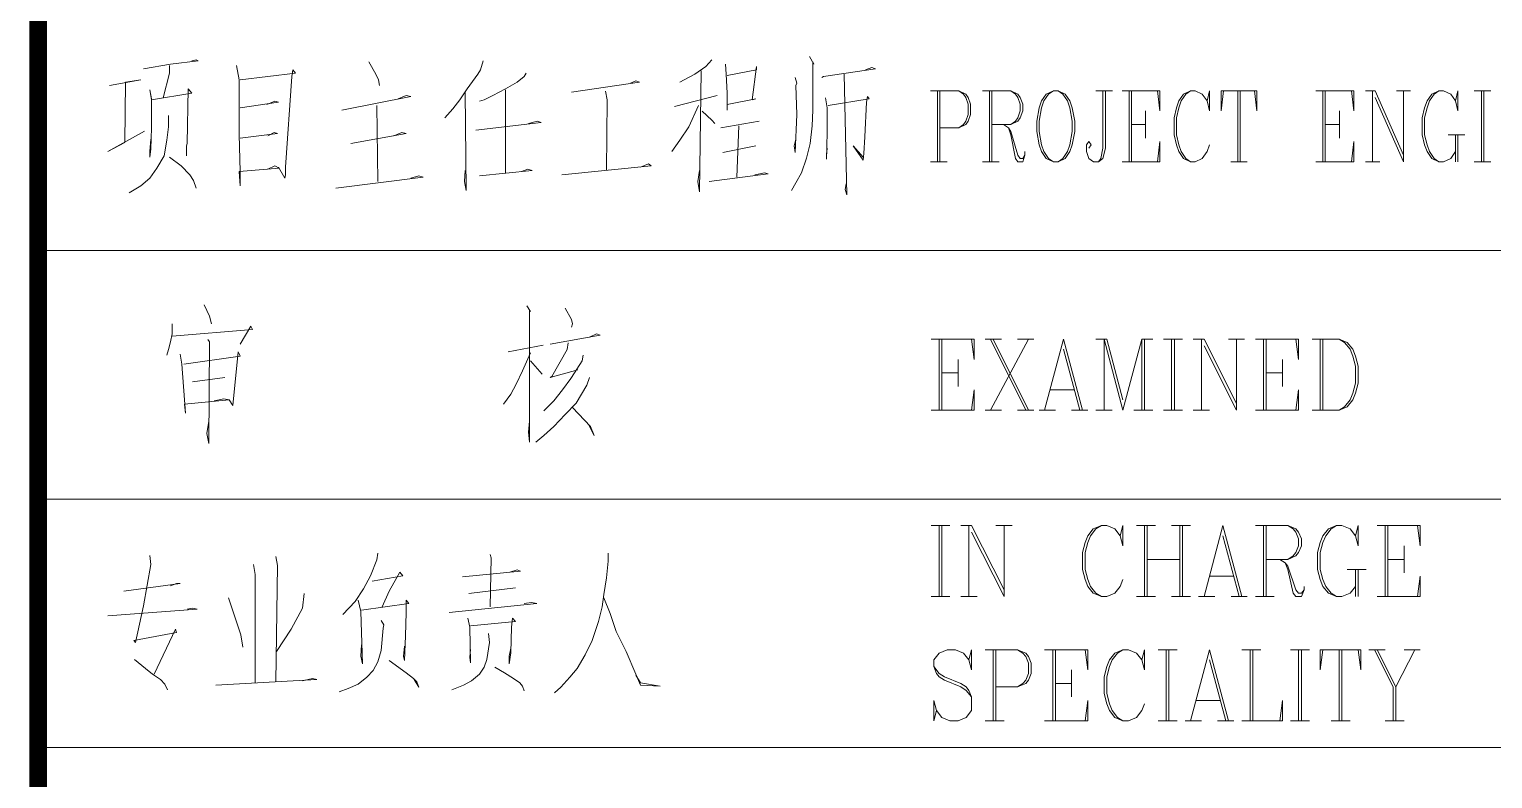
# Model space of a CAD drawing. Extents: x 1332633 to 1595679, y 264824 to 640777.
# Drawn here: x 1499782 to 1503905, y 282012 to 284124 of the extents above; entities that cross this region are included whole.
import ezdxf
from ezdxf.enums import TextEntityAlignment as Align

# ---------------------------------------------------------------- set-up
doc = ezdxf.new("R2010")
doc.units = 0
doc.header["$LTSCALE"] = 1000
doc.header["$MEASUREMENT"] = 0
doc.layers.add('_公共_图框', color=4, linetype='CONTINUOUS', lineweight=5)
doc.layers.add('hatch', color=251, linetype='CONTINUOUS')
doc.styles.add('图框文字', font='SIMKAI.TTF')

# ---------------------------------------------------------------- blocks, each defined once
blk = doc.blocks.new('tk22')
at = {"layer": '_公共_图框'}
for p, q in [((-6827.1, 16747.2), (-6814.5, 16725)), ((-8703.3, 16712.4), (-8627.5, 16725)), ((-8647.8, 16630.4), (-8630.2, 16699.7)), ((-8630.2, 16699.7), (-8630.2, 16721.9)), ((-8627.5, 16725), (-8549.4, 16734.6)), ((-8554.8, 16737.6), (-8567, 16734.6)), ((-8549.4, 16734.6), (-8554.8, 16737.6)), ((-8441.5, 16721.9), (-8433.8, 16681)), ((-8431.1, 16681), (-8274.9, 16699.7)), ((-8282.6, 16709.3), (-8285.3, 16690.5)), ((-8274.9, 16699.7), (-8282.6, 16709.3)), ((-8068.6, 16731.5), (-8048.3, 16696.7)), ((-7753.9, 16709.3), (-7761.6, 16696.7)), ((-7746.3, 16734.6), (-7753.9, 16709.3)), ((-7625.3, 16699.7), (-7630.3, 16690.5)), ((-7119.2, 16718.9), (-7149.4, 16696.7)), ((-7131.8, 16706.2), (-7136.8, 16365.9)), ((-7101.6, 16737.6), (-7119.2, 16718.9)), ((-7063.7, 16725), (-7061.4, 16696.7)), ((-6975.6, 16709.3), (-7058.7, 16693.6)), ((-6988.3, 16624.3), (-6975.6, 16718.9)), ((-6975.6, 16718.9), (-6975.6, 16709.3)), ((-6817.1, 16731.5), (-6817.1, 16665.3)), ((-6814.5, 16725), (-6817.1, 16731.5)), ((-6786.9, 16690.5), (-6640.7, 16712.4)), ((-6651, 16715.8), (-6668.6, 16709.3)), ((-6640.7, 16712.4), (-6651, 16715.8)), ((-8799, 16665.3), (-8710.6, 16681)), ((-8753.5, 16674.8), (-8756.2, 16504.5)), ((-8710.6, 16681), (-8753.5, 16674.8)), ((-8433.8, 16681), (-8433.8, 16526.7)), ((-8285.3, 16690.5), (-8302.9, 16435.2)), ((-8048.3, 16696.7), (-8041, 16681)), ((-8041, 16681), (-8038.4, 16665.3)), ((-7761.6, 16696.7), (-7791.4, 16655.7)), ((-7650.6, 16674.8), (-7683.5, 16655.7)), ((-7630.3, 16690.5), (-7650.6, 16674.8)), ((-7497, 16646.5), (-7305.6, 16674.8)), ((-7315.6, 16677.9), (-7330.9, 16671.4)), ((-7305.6, 16674.8), (-7315.6, 16677.9)), ((-7179.7, 16681), (-7192.3, 16674.8)), ((-7149.4, 16696.7), (-7179.7, 16681)), ((-7061.4, 16696.7), (-7058.7, 16643.1)), ((-6867.3, 16687.5), (-6862.3, 16671.4)), ((-6862.3, 16671.4), (-6865, 16665.3)), ((-6865, 16665.3), (-6862.3, 16583.3)), ((-6817.1, 16665.3), (-6817.1, 16662.2)), ((-6817.1, 16662.2), (-6817.1, 16596)), ((-6791.9, 16687.5), (-6786.9, 16690.5)), ((-6729.1, 16696.7), (-6721.4, 16356.7)), ((-8685.7, 16652.6), (-8680.4, 16627.4)), ((-8680.4, 16624.3), (-8685.7, 16652.6)), ((-8567, 16643.1), (-8680.4, 16624.3)), ((-8680.4, 16627.4), (-8680.4, 16545.4)), ((-8579.7, 16501.4), (-8577.4, 16655.7)), ((-8577.4, 16655.7), (-8567, 16643.1)), ((-8431.1, 16602.1), (-8322.8, 16618.2)), ((-8333.1, 16621.2), (-8355.7, 16611.7)), ((-8322.8, 16618.2), (-8333.1, 16621.2)), ((-8144, 16596), (-7950.3, 16633.9)), ((-7962.9, 16636.9), (-7985.5, 16627.4)), ((-7950.3, 16633.9), (-7962.9, 16636.9)), ((-7811.7, 16624.3), (-7832, 16599)), ((-7791.4, 16655.7), (-7811.7, 16624.3)), ((-7796.8, 16646.5), (-7794.1, 16369.3)), ((-7743.6, 16624.3), (-7756.2, 16621.2)), ((-7718.7, 16636.9), (-7743.6, 16624.3)), ((-7683.5, 16655.7), (-7718.7, 16636.9)), ((-7683.5, 16652.6), (-7683.5, 16419.5)), ((-7401.3, 16649.6), (-7396.4, 16624.3)), ((-7396.4, 16624.3), (-7398.7, 16426)), ((-7086.7, 16636.9), (-7207.2, 16605.5)), ((-7058.7, 16643.1), (-7058.7, 16596)), ((-7058.7, 16611.7), (-6978.3, 16627.4)), ((-6978.3, 16627.4), (-6988.3, 16624.3)), ((-6781.9, 16630.4), (-6777, 16602.1)), ((-6774.3, 16608.6), (-6658.3, 16627.4)), ((-6665.9, 16618.2), (-6670.9, 16520.6)), ((-6663.6, 16633.9), (-6665.9, 16618.2)), ((-6658.3, 16627.4), (-6663.6, 16633.9)), ((-6486, 16650.3), (-6406, 16650.3)), ((-6466.1, 16650.3), (-6466.1, 16450.1)), ((-6459.2, 16650.3), (-6459.2, 16450.1)), ((-6406, 16650.3), (-6386.1, 16640.8)), ((-6406, 16650.3), (-6392.6, 16640.8)), ((-6392.6, 16640.8), (-6386.1, 16631.2)), ((-6386.1, 16640.8), (-6379.6, 16631.2)), ((-6386.1, 16631.2), (-6379.6, 16612.1)), ((-6379.6, 16631.2), (-6372.7, 16612.1)), ((-6339.4, 16650.3), (-6259.4, 16650.3)), ((-6319.5, 16650.3), (-6319.5, 16450.1)), ((-6313, 16650.3), (-6313, 16450.1)), ((-6259.4, 16650.3), (-6239.5, 16640.8)), ((-6259.4, 16650.3), (-6246, 16640.8)), ((-6246, 16640.8), (-6239.5, 16631.2)), ((-6239.5, 16640.8), (-6233, 16631.2)), ((-6239.5, 16631.2), (-6233, 16612.1)), ((-6233, 16631.2), (-6226.1, 16612.1)), ((-6172.9, 16621.6), (-6179.4, 16602.5)), ((-6159.5, 16640.8), (-6172.9, 16621.6)), ((-6166.3, 16621.6), (-6172.9, 16602.5)), ((-6152.9, 16640.8), (-6166.3, 16621.6)), ((-6139.6, 16650.3), (-6159.5, 16640.8)), ((-6139.6, 16650.3), (-6152.9, 16640.8)), ((-6126.2, 16650.3), (-6139.6, 16650.3)), ((-6106.2, 16640.8), (-6126.2, 16650.3)), ((-6112.8, 16640.8), (-6126.2, 16650.3)), ((-6099.7, 16621.6), (-6112.8, 16640.8)), ((-6092.8, 16621.6), (-6106.2, 16640.8)), ((-6092.8, 16602.5), (-6099.7, 16621.6)), ((-6086.3, 16602.5), (-6092.8, 16621.6)), ((-6019.7, 16650.3), (-5973, 16650.3)), ((-5999.8, 16650.3), (-5999.8, 16488.4)), ((-5992.9, 16650.3), (-5992.9, 16488.4)), ((-5946.2, 16650.3), (-5839.8, 16650.3)), ((-5926.3, 16650.3), (-5926.3, 16450.1)), ((-5919.8, 16650.3), (-5919.8, 16450.1)), ((-5839.8, 16593.3), (-5846.3, 16650.3)), ((-5839.8, 16650.3), (-5839.8, 16593.3)), ((-5786.6, 16621.6), (-5793.1, 16602.5)), ((-5773.2, 16640.8), (-5786.6, 16621.6)), ((-5779.7, 16621.6), (-5786.6, 16602.5)), ((-5766.3, 16640.8), (-5779.7, 16621.6)), ((-5753.3, 16650.3), (-5773.2, 16640.8)), ((-5753.3, 16650.3), (-5766.3, 16640.8)), ((-5739.9, 16650.3), (-5753.3, 16650.3)), ((-5720, 16640.8), (-5739.9, 16650.3)), ((-5706.6, 16621.6), (-5720, 16640.8)), ((-5699.7, 16650.3), (-5706.6, 16621.6)), ((-5706.6, 16621.6), (-5699.7, 16593.3)), ((-5699.7, 16593.3), (-5699.7, 16650.3)), ((-5666.4, 16650.3), (-5566.5, 16650.3)), ((-5666.4, 16593.3), (-5666.4, 16650.3)), ((-5659.9, 16650.3), (-5666.4, 16593.3)), ((-5620.1, 16650.3), (-5620.1, 16450.1)), ((-5613.2, 16650.3), (-5613.2, 16450.1)), ((-5566.5, 16593.3), (-5573.4, 16650.3)), ((-5566.5, 16650.3), (-5566.5, 16593.3)), ((-5399.9, 16650.3), (-5293.5, 16650.3)), ((-5380, 16650.3), (-5380, 16450.1)), ((-5373.5, 16650.3), (-5373.5, 16450.1)), ((-5293.5, 16593.3), (-5300, 16650.3)), ((-5293.5, 16650.3), (-5293.5, 16593.3)), ((-5260.2, 16650.3), (-5233.4, 16650.3)), ((-5240.3, 16650.3), (-5240.3, 16450.1)), ((-5233.4, 16650.3), (-5153.4, 16469.3)), ((-5233.4, 16631.2), (-5153.4, 16450.1)), ((-5173.3, 16650.3), (-5133.5, 16650.3)), ((-5153.4, 16450.1), (-5153.4, 16650.3)), ((-5086.8, 16621.6), (-5093.7, 16602.5)), ((-5073.4, 16640.8), (-5086.8, 16621.6)), ((-5080.3, 16621.6), (-5086.8, 16602.5)), ((-5066.9, 16640.8), (-5080.3, 16621.6)), ((-5053.5, 16650.3), (-5073.4, 16640.8)), ((-5053.5, 16650.3), (-5066.9, 16640.8)), ((-5040.1, 16650.3), (-5053.5, 16650.3)), ((-5020.2, 16640.8), (-5040.1, 16650.3)), ((-5006.8, 16621.6), (-5020.2, 16640.8)), ((-5000.3, 16650.3), (-5006.8, 16621.6)), ((-5006.8, 16621.6), (-5000.3, 16593.3)), ((-5000.3, 16593.3), (-5000.3, 16650.3)), ((-4953.6, 16650.3), (-4906.9, 16650.3)), ((-4933.7, 16650.3), (-4933.7, 16450.1)), ((-4927.1, 16650.3), (-4927.1, 16450.1)), ((-8632.5, 16548.9), (-8632.5, 16580.3)), ((-8046, 16608.6), (-8043.3, 16394.2)), ((-7832, 16599), (-7854.6, 16573.8)), ((-7139.5, 16608.6), (-7167.1, 16548.9)), ((-7129.2, 16592.9), (-7101.6, 16567.6)), ((-6862.3, 16583.3), (-6867.3, 16476.1)), ((-6817.1, 16596), (-6819.4, 16551.9)), ((-6777, 16602.1), (-6777, 16532.8)), ((-6379.6, 16583.7), (-6386.1, 16564.6)), ((-6379.6, 16612.1), (-6379.6, 16583.7)), ((-6372.7, 16583.7), (-6379.6, 16564.6)), ((-6372.7, 16612.1), (-6372.7, 16583.7)), ((-6233, 16593.3), (-6239.5, 16574.2)), ((-6233, 16612.1), (-6233, 16593.3)), ((-6226.1, 16593.3), (-6233, 16574.2)), ((-6226.1, 16612.1), (-6226.1, 16593.3)), ((-6179.4, 16602.5), (-6186.3, 16564.6)), ((-6172.9, 16602.5), (-6179.4, 16564.6)), ((-6086.3, 16564.6), (-6092.8, 16602.5)), ((-6079.4, 16564.6), (-6086.3, 16602.5)), ((-5879.6, 16593.3), (-5879.6, 16517.1)), ((-5793.1, 16602.5), (-5799.6, 16574.2)), ((-5786.6, 16602.5), (-5793.1, 16574.2)), ((-5333.3, 16593.3), (-5333.3, 16517.1)), ((-5093.7, 16602.5), (-5100.2, 16574.2)), ((-5086.8, 16602.5), (-5093.7, 16574.2)), ((-8804, 16479.6), (-8700.6, 16536.3)), ((-8680.4, 16545.4), (-8683, 16485.7)), ((-8637.9, 16511), (-8632.5, 16548.9)), ((-7766.6, 16539.3), (-7582.4, 16561.1)), ((-7592.8, 16564.6), (-7618, 16558.1)), ((-7582.4, 16561.1), (-7592.8, 16564.6)), ((-7167.1, 16548.9), (-7192.3, 16511)), ((-7101.6, 16567.6), (-7093.9, 16558.1)), ((-7076.3, 16545.4), (-6968.4, 16564.6)), ((-7026.2, 16551.9), (-7031.1, 16406.9)), ((-6819.4, 16551.9), (-6824.8, 16501.4)), ((-6406, 16545.4), (-6459.2, 16545.4)), ((-6386.1, 16555), (-6406, 16545.4)), ((-6392.6, 16555), (-6406, 16545.4)), ((-6386.1, 16564.6), (-6392.6, 16555)), ((-6379.6, 16564.6), (-6386.1, 16555)), ((-6259.4, 16555), (-6313, 16555)), ((-6279.7, 16555), (-6266.3, 16545.4)), ((-6266.3, 16545.4), (-6259.4, 16535.9)), ((-6266.3, 16545.4), (-6259.4, 16526.3)), ((-6239.5, 16564.6), (-6259.4, 16555)), ((-6246, 16564.6), (-6259.4, 16555)), ((-6259.4, 16535.9), (-6239.5, 16469.3)), ((-6239.5, 16574.2), (-6246, 16564.6)), ((-6233, 16574.2), (-6239.5, 16564.6)), ((-6186.3, 16564.6), (-6186.3, 16535.9)), ((-6186.3, 16535.9), (-6179.4, 16498)), ((-6179.4, 16564.6), (-6179.4, 16535.9)), ((-6179.4, 16535.9), (-6172.9, 16498)), ((-6092.8, 16498), (-6086.3, 16535.9)), ((-6086.3, 16535.9), (-6086.3, 16564.6)), ((-6086.3, 16498), (-6079.4, 16535.9)), ((-6079.4, 16535.9), (-6079.4, 16564.6)), ((-5919.8, 16555), (-5879.6, 16555)), ((-5799.6, 16574.2), (-5799.6, 16526.3)), ((-5793.1, 16574.2), (-5793.1, 16526.3)), ((-5373.5, 16555), (-5333.3, 16555)), ((-5100.2, 16574.2), (-5100.2, 16526.3)), ((-5093.7, 16574.2), (-5093.7, 16526.3)), ((-8756.2, 16504.5), (-8804, 16479.6)), ((-8685.7, 16479.6), (-8683, 16514)), ((-8645.1, 16467), (-8637.9, 16511)), ((-8582.4, 16495.3), (-8579.7, 16501.4)), ((-8582.4, 16467), (-8582.4, 16495.3)), ((-8433.8, 16526.7), (-8431.1, 16422.6)), ((-8431.1, 16517.1), (-8325.5, 16529.7)), ((-8335.4, 16532.8), (-8353, 16523.6)), ((-8325.5, 16529.7), (-8335.4, 16532.8)), ((-8119.1, 16501.4), (-7962.9, 16529.7)), ((-7975.6, 16532.8), (-7998.2, 16523.6)), ((-7962.9, 16529.7), (-7975.6, 16532.8)), ((-7192.3, 16511), (-7214.9, 16479.6)), ((-6978.3, 16495.3), (-7071.3, 16476.1)), ((-6870, 16495.3), (-6865, 16514)), ((-6867.3, 16476.1), (-6870, 16495.3)), ((-6824.8, 16501.4), (-6834.8, 16460.5)), ((-6777, 16532.8), (-6779.2, 16457.4)), ((-6703.8, 16495.3), (-6675.9, 16463.5)), ((-6675.9, 16454.3), (-6703.8, 16495.3)), ((-6670.9, 16520.6), (-6673.6, 16473.1)), ((-6259.4, 16526.3), (-6246, 16459.7)), ((-6179.4, 16498), (-6172.9, 16478.8)), ((-6172.9, 16498), (-6166.3, 16478.8)), ((-6099.7, 16478.8), (-6092.8, 16498)), ((-6092.8, 16478.8), (-6086.3, 16498)), ((-6046.1, 16498), (-6039.6, 16507.5)), ((-6046.1, 16478.8), (-6046.1, 16498)), ((-6039.6, 16507.5), (-6033.1, 16498)), ((-6033.1, 16498), (-6039.6, 16488.4)), ((-5839.8, 16507.5), (-5846.3, 16450.1)), ((-5839.8, 16450.1), (-5839.8, 16507.5)), ((-5799.6, 16526.3), (-5793.1, 16498)), ((-5793.1, 16526.3), (-5786.6, 16498)), ((-5793.1, 16498), (-5786.6, 16478.8)), ((-5786.6, 16498), (-5779.7, 16478.8)), ((-5706.6, 16478.8), (-5699.7, 16498)), ((-5293.5, 16507.5), (-5300, 16450.1)), ((-5293.5, 16450.1), (-5293.5, 16507.5)), ((-5100.2, 16526.3), (-5093.7, 16498)), ((-5093.7, 16526.3), (-5086.8, 16498)), ((-5093.7, 16498), (-5086.8, 16478.8)), ((-5086.8, 16498), (-5080.3, 16478.8)), ((-5027.1, 16526.3), (-4980.4, 16526.3)), ((-5006.8, 16526.3), (-5006.8, 16450.1)), ((-5000.3, 16526.3), (-5000.3, 16450.1)), ((-8683, 16485.7), (-8685.7, 16463.5)), ((-8685.7, 16463.5), (-8685.7, 16479.6)), ((-8665.4, 16432.1), (-8645.1, 16467)), ((-8630.2, 16463.5), (-8597.3, 16438.6)), ((-6834.8, 16460.5), (-6849.7, 16419.5)), ((-6779.2, 16467), (-6777, 16488.8)), ((-6779.2, 16457.4), (-6779.2, 16467)), ((-6673.6, 16473.1), (-6675.9, 16454.3)), ((-6246, 16459.7), (-6239.5, 16450.1)), ((-6239.5, 16469.3), (-6233, 16459.7)), ((-6233, 16459.7), (-6226.1, 16459.7)), ((-6226.1, 16459.7), (-6219.6, 16469.3)), ((-6226.1, 16450.1), (-6219.6, 16469.3)), ((-6219.6, 16469.3), (-6219.6, 16478.8)), ((-6172.9, 16478.8), (-6159.5, 16459.7)), ((-6166.3, 16478.8), (-6152.9, 16459.7)), ((-6159.5, 16459.7), (-6139.6, 16450.1)), ((-6152.9, 16459.7), (-6139.6, 16450.1)), ((-6126.2, 16450.1), (-6106.2, 16459.7)), ((-6126.2, 16450.1), (-6112.8, 16459.7)), ((-6112.8, 16459.7), (-6099.7, 16478.8)), ((-6106.2, 16459.7), (-6092.8, 16478.8)), ((-6039.6, 16459.7), (-6046.1, 16478.8)), ((-6026.2, 16450.1), (-6039.6, 16459.7)), ((-5999.8, 16459.7), (-6012.8, 16450.1)), ((-6006.3, 16459.7), (-6012.8, 16450.1)), ((-5999.8, 16488.4), (-6006.3, 16459.7)), ((-5992.9, 16488.4), (-5999.8, 16459.7)), ((-5786.6, 16478.8), (-5773.2, 16459.7)), ((-5779.7, 16478.8), (-5766.3, 16459.7)), ((-5773.2, 16459.7), (-5753.3, 16450.1)), ((-5766.3, 16459.7), (-5753.3, 16450.1)), ((-5739.9, 16450.1), (-5720, 16459.7)), ((-5720, 16459.7), (-5706.6, 16478.8)), ((-5086.8, 16478.8), (-5073.4, 16459.7)), ((-5080.3, 16478.8), (-5066.9, 16459.7)), ((-5073.4, 16459.7), (-5053.5, 16450.1)), ((-5066.9, 16459.7), (-5053.5, 16450.1)), ((-5040.1, 16450.1), (-5020.2, 16459.7)), ((-5020.2, 16459.7), (-5006.8, 16478.8)), ((-8685.7, 16403.8), (-8665.4, 16432.1)), ((-8597.3, 16438.6), (-8572.4, 16413.4)), ((-8572.4, 16413.4), (-8562.1, 16397.7)), ((-8433.8, 16422.6), (-8320.5, 16432.1)), ((-8431.1, 16382), (-8433.8, 16422.6)), ((-8431.1, 16422.6), (-8431.1, 16382)), ((-8333.1, 16438.6), (-8353, 16429.1)), ((-8320.5, 16432.1), (-8333.1, 16438.6)), ((-8305.2, 16403.8), (-8322.8, 16435.2)), ((-8302.9, 16413.4), (-8305.2, 16403.8)), ((-8302.9, 16435.2), (-8302.9, 16413.4)), ((-7799.1, 16394.2), (-7796.8, 16426)), ((-7756.2, 16410.3), (-7607.7, 16426)), ((-7620.3, 16429.1), (-7637.9, 16422.6)), ((-7607.7, 16426), (-7620.3, 16429.1)), ((-7524.6, 16413.4), (-7272.7, 16438.6)), ((-7280.4, 16444.8), (-7303, 16435.2)), ((-7272.7, 16438.6), (-7280.4, 16444.8)), ((-7141.8, 16394.2), (-7136.8, 16426)), ((-7109.2, 16394.2), (-6943.1, 16416.4)), ((-6953.1, 16419.5), (-6980.6, 16413.4)), ((-6943.1, 16416.4), (-6953.1, 16419.5)), ((-6849.7, 16419.5), (-6865, 16391.2)), ((-6486, 16450.1), (-6439.3, 16450.1)), ((-6339.4, 16450.1), (-6292.7, 16450.1)), ((-6239.5, 16450.1), (-6226.1, 16450.1)), ((-6139.6, 16450.1), (-6126.2, 16450.1)), ((-6012.8, 16450.1), (-6026.2, 16450.1)), ((-5946.2, 16450.1), (-5839.8, 16450.1)), ((-5753.3, 16450.1), (-5739.9, 16450.1)), ((-5640, 16450.1), (-5593.3, 16450.1)), ((-5399.9, 16450.1), (-5293.5, 16450.1)), ((-5260.2, 16450.1), (-5220, 16450.1)), ((-5053.5, 16450.1), (-5040.1, 16450.1)), ((-4953.6, 16450.1), (-4906.9, 16450.1)), ((-8743.5, 16362.8), (-8710.6, 16382)), ((-8710.6, 16382), (-8685.7, 16403.8)), ((-8562.1, 16397.7), (-8554.8, 16375.5)), ((-8161.6, 16375.5), (-7915.1, 16406.9)), ((-7927.7, 16410.3), (-7950.3, 16403.8)), ((-7915.1, 16406.9), (-7927.7, 16410.3)), ((-7794.1, 16369.3), (-7799.1, 16394.2)), ((-7136.8, 16365.9), (-7141.8, 16394.2)), ((-6865, 16391.2), (-6877.6, 16369.3)), ((-6726.4, 16372.4), (-6723.7, 16388.1)), ((-6721.4, 16356.7), (-6726.4, 16372.4)), ((-9000, 16200), (-1000, 16200)), ((-8531.8, 16047), (-8516.9, 16015.6)), ((-7623, 16043.9), (-7612.7, 16028.2)), ((-8516.9, 16015.6), (-8511.9, 15993.8)), ((-7615.3, 16031.3), (-7615.3, 15660)), ((-7612.7, 16028.2), (-7615.3, 16031.3)), ((-7514.7, 16037.8), (-7497, 16006)), ((-7497, 16006), (-7494.4, 15993.8)), ((-8622.5, 15965.5), (-8627.5, 15943.3)), ((-8622.5, 15993.8), (-8622.5, 15965.5)), ((-8622.5, 15959), (-8395.9, 15977.7)), ((-8400.9, 15987.3), (-8431.1, 15936.7)), ((-8395.9, 15977.7), (-8400.9, 15987.3)), ((-7557.5, 15936.7), (-7416.3, 15962)), ((-7494.4, 15993.8), (-7497, 15984.2)), ((-7426.6, 15965.5), (-7446.5, 15955.9)), ((-7416.3, 15962), (-7426.6, 15965.5)), ((-8632.5, 15921.1), (-8637.9, 15905.4)), ((-8627.5, 15943.3), (-8632.5, 15921.1)), ((-8521.9, 15949.4), (-8516.9, 15943.3)), ((-8516.9, 15943.3), (-8519.2, 15656.5)), ((-7577.4, 15933.7), (-7675.8, 15914.9)), ((-7509.7, 15921.1), (-7552.6, 15845.6)), ((-7507, 15940.2), (-7509.7, 15921.1)), ((-6484.1, 15950.1), (-6362.4, 15950.1)), ((-6461.1, 15950.1), (-6461.1, 15750.3)), ((-6453.5, 15950.1), (-6453.5, 15750.3)), ((-6362.4, 15893.1), (-6370, 15950.1)), ((-6362.4, 15950.1), (-6362.4, 15893.1)), ((-6331.7, 15950.1), (-6286.2, 15950.1)), ((-6316.4, 15950.1), (-6217.6, 15750.3)), ((-6210, 15950.1), (-6316.4, 15750.3)), ((-6309.1, 15950.1), (-6210, 15750.3)), ((-6240.6, 15950.1), (-6194.7, 15950.1)), ((-6164.4, 15750.3), (-6110.8, 15950.1)), ((-6110.8, 15950.1), (-6057.6, 15750.3)), ((-6110.8, 15921.8), (-6065.3, 15750.3)), ((-6019.7, 15950.1), (-5989.1, 15950.1)), ((-5996.8, 15950.1), (-5996.8, 15750.3)), ((-5996.8, 15950.1), (-5943.5, 15750.3)), ((-5989.1, 15950.1), (-5943.5, 15779)), ((-5943.5, 15750.3), (-5890.3, 15950.1)), ((-5890.3, 15950.1), (-5890.3, 15750.3)), ((-5890.3, 15950.1), (-5859.7, 15950.1)), ((-5882.7, 15950.1), (-5882.7, 15750.3)), ((-5829.5, 15950.1), (-5775.9, 15950.1)), ((-5806.5, 15950.1), (-5806.5, 15750.3)), ((-5798.8, 15950.1), (-5798.8, 15750.3)), ((-5745.6, 15950.1), (-5715, 15950.1)), ((-5722.7, 15950.1), (-5722.7, 15750.3)), ((-5715, 15950.1), (-5623.5, 15769.5)), ((-5715, 15931.4), (-5623.5, 15750.3)), ((-5646.5, 15950.1), (-5600.9, 15950.1)), ((-5623.5, 15750.3), (-5623.5, 15950.1)), ((-5570.3, 15950.1), (-5448.6, 15950.1)), ((-5547.7, 15950.1), (-5547.7, 15750.3)), ((-5540, 15950.1), (-5540, 15750.3)), ((-5448.6, 15893.1), (-5456.2, 15950.1)), ((-5448.6, 15950.1), (-5448.6, 15893.1)), ((-5410.7, 15950.1), (-5334.5, 15950.1)), ((-5387.7, 15950.1), (-5387.7, 15750.3)), ((-5380, 15950.1), (-5380, 15750.3)), ((-5334.5, 15950.1), (-5311.5, 15941)), ((-5334.5, 15950.1), (-5319.2, 15941)), ((-5319.2, 15941), (-5303.8, 15921.8)), ((-5311.5, 15941), (-5296.2, 15921.8)), ((-5303.8, 15921.8), (-5296.2, 15902.7)), ((-5296.2, 15921.8), (-5288.5, 15902.7)), ((-8600, 15908.4), (-8595, 15880.1)), ((-8595, 15880.1), (-8584.6, 15741.5)), ((-8431.1, 15902.3), (-8590, 15880.1)), ((-8451.4, 15763.7), (-8436.1, 15914.9)), ((-8436.1, 15914.9), (-8431.1, 15902.3)), ((-7612.7, 15911.9), (-7635.6, 15861.3)), ((-7612.7, 15889.7), (-7580.1, 15851.8)), ((-7466.8, 15889.7), (-7497, 15842.6)), ((-7464.1, 15905.4), (-7466.8, 15889.7)), ((-6407.9, 15893.1), (-6407.9, 15816.9)), ((-5494.1, 15893.1), (-5494.1, 15816.9)), ((-5296.2, 15902.7), (-5288.5, 15874)), ((-5288.5, 15902.7), (-5280.9, 15874)), ((-8564.7, 15829.9), (-8474, 15842.6)), ((-7635.6, 15861.3), (-7653.2, 15823.4)), ((-7557.5, 15842.6), (-7479.4, 15864.4)), ((-7552.6, 15845.6), (-7557.5, 15842.6)), ((-7499.3, 15839.1), (-7522.3, 15807.7)), ((-7497, 15842.6), (-7499.3, 15839.1)), ((-7446.5, 15842.6), (-7454.2, 15820.4)), ((-6453.5, 15855.2), (-6407.9, 15855.2)), ((-5540, 15855.2), (-5494.1, 15855.2)), ((-5288.5, 15874), (-5288.5, 15826.5)), ((-5280.9, 15874), (-5280.9, 15826.5)), ((-7668.2, 15795.1), (-7688.5, 15766.8)), ((-7653.2, 15823.4), (-7668.2, 15795.1)), ((-7522.3, 15807.7), (-7547.2, 15776.3)), ((-7454.2, 15820.4), (-7484.4, 15769.8)), ((-6362.4, 15807.4), (-6370, 15750.3)), ((-6362.4, 15750.3), (-6362.4, 15807.4)), ((-6149.1, 15807.4), (-6080.6, 15807.4)), ((-5448.6, 15807.4), (-5456.2, 15750.3)), ((-5448.6, 15750.3), (-5448.6, 15807.4)), ((-5296.2, 15797.8), (-5303.8, 15779)), ((-5288.5, 15826.5), (-5296.2, 15797.8)), ((-5288.5, 15797.8), (-5296.2, 15779)), ((-5280.9, 15826.5), (-5288.5, 15797.8)), ((-8587.3, 15766.8), (-8461.4, 15779.4)), ((-8584.6, 15741.5), (-8587.3, 15766.8)), ((-8476.7, 15782.5), (-8504.3, 15776.3)), ((-8461.4, 15779.4), (-8476.7, 15782.5)), ((-8461.4, 15779.4), (-8451.4, 15763.7)), ((-7547.2, 15776.3), (-7575.1, 15748)), ((-7484.4, 15769.8), (-7514.7, 15738.4)), ((-7494.4, 15757.6), (-7444.2, 15704)), ((-5311.5, 15759.9), (-5334.5, 15750.3)), ((-5319.2, 15759.9), (-5334.5, 15750.3)), ((-5303.8, 15779), (-5319.2, 15759.9)), ((-5296.2, 15779), (-5311.5, 15759.9)), ((-8524.5, 15684.9), (-8519.2, 15719.7)), ((-7618, 15688.3), (-7615.3, 15719.7)), ((-7514.7, 15738.4), (-7547.2, 15704)), ((-7433.9, 15678.7), (-7449.2, 15710.1)), ((-6484.1, 15750.3), (-6362.4, 15750.3)), ((-6331.7, 15750.3), (-6286.2, 15750.3)), ((-6240.6, 15750.3), (-6194.7, 15750.3)), ((-6179.4, 15750.3), (-6133.8, 15750.3)), ((-6088.3, 15750.3), (-6042.3, 15750.3)), ((-6019.7, 15750.3), (-5973.8, 15750.3)), ((-5912.9, 15750.3), (-5859.7, 15750.3)), ((-5829.5, 15750.3), (-5775.9, 15750.3)), ((-5745.6, 15750.3), (-5699.7, 15750.3)), ((-5570.3, 15750.3), (-5448.6, 15750.3)), ((-5334.5, 15750.3), (-5410.7, 15750.3)), ((-8519.2, 15656.5), (-8524.5, 15684.9)), ((-7615.3, 15660), (-7618, 15688.3)), ((-7575.1, 15678.7), (-7597.7, 15660)), ((-7547.2, 15704), (-7575.1, 15678.7)), ((-7444.2, 15704), (-7433.9, 15678.7)), ((-9000, 15500), (-1000, 15500)), ((-6484.1, 15425.3), (-6430.9, 15425.3)), ((-6461.1, 15425.3), (-6461.1, 15225.5)), ((-6453.5, 15425.3), (-6453.5, 15225.5)), ((-6400.3, 15425.3), (-6370, 15425.3)), ((-6377.7, 15425.3), (-6377.7, 15225.5)), ((-6370, 15425.3), (-6278.5, 15244.2)), ((-6301.5, 15425.3), (-6255.5, 15425.3)), ((-6278.5, 15225.5), (-6278.5, 15425.3)), ((-6004.4, 15425.3), (-6027.4, 15415.7)), ((-6004.4, 15425.3), (-6019.7, 15415.7)), ((-5989.1, 15425.3), (-6004.4, 15425.3)), ((-5966.5, 15415.7), (-5989.1, 15425.3)), ((-5943.5, 15425.3), (-5951.2, 15396.6)), ((-5943.5, 15368.3), (-5943.5, 15425.3)), ((-5905.3, 15425.3), (-5852, 15425.3)), ((-5882.7, 15425.3), (-5882.7, 15225.5)), ((-5875, 15425.3), (-5875, 15225.5)), ((-5806.5, 15425.3), (-5753.3, 15425.3)), ((-5783.5, 15425.3), (-5783.5, 15225.5)), ((-5775.9, 15425.3), (-5775.9, 15225.5)), ((-5715, 15225.5), (-5661.8, 15425.3)), ((-5661.8, 15425.3), (-5608.6, 15225.5)), ((-5570.3, 15425.3), (-5479.2, 15425.3)), ((-5547.7, 15425.3), (-5547.7, 15225.5)), ((-5540, 15425.3), (-5540, 15225.5)), ((-5479.2, 15425.3), (-5456.2, 15415.7)), ((-5479.2, 15425.3), (-5463.9, 15415.7)), ((-5342.1, 15425.3), (-5364.7, 15415.7)), ((-5342.1, 15425.3), (-5357.1, 15415.7)), ((-5326.8, 15425.3), (-5342.1, 15425.3)), ((-5303.8, 15415.7), (-5326.8, 15425.3)), ((-5280.9, 15425.3), (-5288.5, 15396.6)), ((-5280.9, 15368.3), (-5280.9, 15425.3)), ((-5227.7, 15425.3), (-5105.9, 15425.3)), ((-5205.1, 15425.3), (-5205.1, 15225.5)), ((-5197.4, 15425.3), (-5197.4, 15225.5)), ((-5105.9, 15368.3), (-5113.6, 15425.3)), ((-5105.9, 15425.3), (-5105.9, 15368.3)), ((-6370, 15406.2), (-6278.5, 15225.5)), ((-6042.3, 15396.6), (-6050, 15377.8)), ((-6027.4, 15415.7), (-6042.3, 15396.6)), ((-6035, 15396.6), (-6042.3, 15377.8)), ((-6019.7, 15415.7), (-6035, 15396.6)), ((-5951.2, 15396.6), (-5966.5, 15415.7)), ((-5951.2, 15396.6), (-5943.5, 15368.3)), ((-5661.8, 15396.6), (-5616.2, 15225.5)), ((-5463.9, 15415.7), (-5456.2, 15406.2)), ((-5456.2, 15415.7), (-5448.6, 15406.2)), ((-5456.2, 15406.2), (-5448.6, 15387.4)), ((-5448.6, 15406.2), (-5440.9, 15387.4)), ((-5448.6, 15387.4), (-5448.6, 15368.3)), ((-5440.9, 15387.4), (-5440.9, 15368.3)), ((-5380, 15396.6), (-5387.7, 15377.8)), ((-5364.7, 15415.7), (-5380, 15396.6)), ((-5372.4, 15396.6), (-5380, 15377.8)), ((-5357.1, 15415.7), (-5372.4, 15396.6)), ((-5288.5, 15396.6), (-5303.8, 15415.7)), ((-5288.5, 15396.6), (-5280.9, 15368.3)), ((-8685.7, 15341.1), (-8683, 15315.8)), ((-8043.3, 15347.2), (-8046, 15328.4)), ((-7726, 15344.1), (-7723.7, 15334.6)), ((-7393.7, 15347.2), (-7393.7, 15325)), ((-6050, 15377.8), (-6057.6, 15349.1)), ((-6057.6, 15349.1), (-6057.6, 15301.6)), ((-6042.3, 15377.8), (-6050, 15349.1)), ((-6050, 15349.1), (-6050, 15301.6)), ((-5456.2, 15339.5), (-5479.2, 15330)), ((-5463.9, 15339.5), (-5479.2, 15330)), ((-5456.2, 15349.1), (-5463.9, 15339.5)), ((-5448.6, 15368.3), (-5456.2, 15349.1)), ((-5448.6, 15349.1), (-5456.2, 15339.5)), ((-5440.9, 15368.3), (-5448.6, 15349.1)), ((-5387.7, 15377.8), (-5395.3, 15349.1)), ((-5395.3, 15349.1), (-5395.3, 15301.6)), ((-5380, 15377.8), (-5387.7, 15349.1)), ((-5387.7, 15349.1), (-5387.7, 15301.6)), ((-5151.5, 15368.3), (-5151.5, 15292.1)), ((-8683, 15315.8), (-8703.3, 15199)), ((-8393.6, 15315.8), (-8388.3, 15287.5)), ((-8330.5, 15337.6), (-8325.5, 15312.4)), ((-8325.5, 15312.4), (-8330.5, 14985)), ((-8046, 15328.4), (-8063.6, 15284)), ((-7723.7, 15334.6), (-7726, 15196)), ((-7650.6, 15300.1), (-7670.8, 15293.6)), ((-7640.6, 15296.7), (-7650.6, 15300.1)), ((-7393.7, 15325), (-7398.7, 15277.9)), ((-6057.6, 15301.6), (-6050, 15272.9)), ((-6050, 15301.6), (-6042.3, 15272.9)), ((-5875, 15330), (-5783.5, 15330)), ((-5479.2, 15330), (-5540, 15330)), ((-5501.8, 15330), (-5486.5, 15320.4)), ((-5486.5, 15320.4), (-5479.2, 15311.2)), ((-5486.5, 15320.4), (-5479.2, 15301.6)), ((-5479.2, 15311.2), (-5456.2, 15244.2)), ((-5479.2, 15301.6), (-5463.9, 15235)), ((-5395.3, 15301.6), (-5387.7, 15272.9)), ((-5387.7, 15301.6), (-5380, 15272.9)), ((-5311.5, 15301.6), (-5258.3, 15301.6)), ((-5288.5, 15301.6), (-5288.5, 15225.5)), ((-5280.9, 15301.6), (-5280.9, 15225.5)), ((-5197.4, 15330), (-5151.5, 15330)), ((-8758.4, 15240), (-8600, 15262.2)), ((-8609.9, 15262.2), (-8627.5, 15255.7)), ((-8600, 15262.2), (-8609.9, 15262.2)), ((-8388.3, 15287.5), (-8388.3, 14982)), ((-8063.6, 15284), (-8083.5, 15246.5)), ((-8058.6, 15268.3), (-7972.9, 15284)), ((-7980.6, 15293.6), (-8010.8, 15240)), ((-7972.9, 15284), (-7980.6, 15293.6)), ((-7804.1, 15281), (-7640.6, 15296.7)), ((-7398.7, 15277.9), (-7406.3, 15230.8)), ((-6050, 15272.9), (-6042.3, 15253.8)), ((-6042.3, 15272.9), (-6035, 15253.8)), ((-5951.2, 15253.8), (-5943.5, 15272.9)), ((-5699.7, 15282.5), (-5631.2, 15282.5)), ((-5387.7, 15272.9), (-5380, 15253.8)), ((-5380, 15272.9), (-5372.4, 15253.8)), ((-5105.9, 15282.5), (-5113.6, 15225.5)), ((-5105.9, 15225.5), (-5105.9, 15282.5)), ((-8464.1, 15221.3), (-8428.8, 15117.1)), ((-8250.1, 15233.9), (-8255, 15192.9)), ((-8083.5, 15246.5), (-8106.5, 15211.7)), ((-8010.8, 15240), (-8030.7, 15196)), ((-7655.5, 15249.6), (-7786.5, 15233.9)), ((-7406.3, 15230.8), (-7411.3, 15196)), ((-7406.3, 15221.3), (-7388.7, 15177.2)), ((-6484.1, 15225.5), (-6430.9, 15225.5)), ((-6400.3, 15225.5), (-6354.7, 15225.5)), ((-6042.3, 15253.8), (-6027.4, 15235)), ((-6035, 15253.8), (-6019.7, 15235)), ((-6027.4, 15235), (-6004.4, 15225.5)), ((-6019.7, 15235), (-6004.4, 15225.5)), ((-6004.4, 15225.5), (-5989.1, 15225.5)), ((-5989.1, 15225.5), (-5966.5, 15235)), ((-5966.5, 15235), (-5951.2, 15253.8)), ((-5905.3, 15225.5), (-5852, 15225.5)), ((-5806.5, 15225.5), (-5753.3, 15225.5)), ((-5730.3, 15225.5), (-5684.8, 15225.5)), ((-5638.8, 15225.5), (-5593.3, 15225.5)), ((-5570.3, 15225.5), (-5517.1, 15225.5)), ((-5463.9, 15235), (-5456.2, 15225.5)), ((-5456.2, 15244.2), (-5448.6, 15235)), ((-5456.2, 15225.5), (-5440.9, 15225.5)), ((-5448.6, 15235), (-5440.9, 15235)), ((-5440.9, 15235), (-5433.2, 15244.2)), ((-5440.9, 15225.5), (-5433.2, 15244.2)), ((-5433.2, 15244.2), (-5433.2, 15253.8)), ((-5380, 15253.8), (-5364.7, 15235)), ((-5372.4, 15253.8), (-5357.1, 15235)), ((-5364.7, 15235), (-5342.1, 15225.5)), ((-5357.1, 15235), (-5342.1, 15225.5)), ((-5342.1, 15225.5), (-5326.8, 15225.5)), ((-5326.8, 15225.5), (-5303.8, 15235)), ((-5303.8, 15235), (-5288.5, 15253.8)), ((-5227.7, 15225.5), (-5105.9, 15225.5)), ((-8804, 15170.7), (-8552.1, 15189.9)), ((-8703.3, 15199), (-8725.9, 15095.3)), ((-8564.7, 15192.9), (-8579.7, 15189.9)), ((-8552.1, 15189.9), (-8564.7, 15192.9)), ((-8255, 15192.9), (-8287.6, 15133.2)), ((-8106.5, 15211.7), (-8141.7, 15174.2)), ((-8098.8, 15214.7), (-8091.2, 15183.4)), ((-8091.2, 15183.4), (-8086.2, 15035.6)), ((-8088.9, 15186.4), (-7955.3, 15205.6)), ((-7962.9, 15180.3), (-7965.2, 15114.1)), ((-7962.9, 15214.7), (-7962.9, 15180.3)), ((-7955.3, 15205.6), (-7962.9, 15214.7)), ((-7842, 15180.3), (-7595, 15205.6)), ((-7610.4, 15208.6), (-7630.3, 15205.6)), ((-7595, 15205.6), (-7610.4, 15208.6)), ((-7411.3, 15196), (-7421.6, 15155)), ((-7388.7, 15177.2), (-7371.1, 15126.7)), ((-8612.6, 15133.2), (-8673.1, 15006.9)), ((-8609.9, 15123.6), (-8612.6, 15133.2)), ((-8287.6, 15133.2), (-8328.2, 15070)), ((-8033.4, 15158.1), (-8025.7, 15145.5)), ((-8028.4, 15136.3), (-8033.4, 15073.1)), ((-8025.7, 15145.5), (-8028.4, 15136.3)), ((-7789.1, 15164.6), (-7784.2, 15139.3)), ((-7784.2, 15139.3), (-7781.5, 15038.6)), ((-7781.5, 15142.4), (-7655.5, 15155)), ((-7665.9, 15139.3), (-7668.2, 15067)), ((-7663.2, 15164.6), (-7665.9, 15139.3)), ((-7655.5, 15155), (-7663.2, 15164.6)), ((-7421.6, 15155), (-7439.2, 15101.4)), ((-8730.9, 15101.4), (-8609.9, 15123.6)), ((-8725.9, 15095.3), (-8730.9, 15101.4)), ((-8428.8, 15117.1), (-8423.5, 15082.7)), ((-7965.2, 15114.1), (-7967.9, 15044.8)), ((-7728.7, 15095.3), (-7736.3, 15047.8)), ((-7731.3, 15120.6), (-7728.7, 15095.3)), ((-7439.2, 15101.4), (-7459.1, 15060.5)), ((-7371.1, 15126.7), (-7343.5, 15070)), ((-8091.2, 15057.4), (-8088.9, 15088.8)), ((-8086.2, 15035.6), (-8091.2, 15057.4)), ((-8033.4, 15073.1), (-8043.3, 15041.7)), ((-7970.2, 15057.4), (-7967.9, 15085.7)), ((-7967.9, 15044.8), (-7970.2, 15057.4)), ((-7784.2, 15054.3), (-7781.5, 15076.2)), ((-7781.5, 15038.6), (-7784.2, 15054.3)), ((-7673.1, 15057.4), (-7668.2, 15079.6)), ((-7668.2, 15067), (-7673.1, 15035.6)), ((-7673.1, 15035.6), (-7673.1, 15057.4)), ((-7459.1, 15060.5), (-7481.7, 15022.9)), ((-7343.5, 15070), (-7315.6, 15006.9)), ((-6461.1, 15065.8), (-6476.4, 15046.7)), ((-6438.5, 15075.4), (-6461.1, 15065.8)), ((-6415.6, 15075.4), (-6438.5, 15075.4)), ((-6392.6, 15065.8), (-6415.6, 15075.4)), ((-6377.7, 15046.7), (-6392.6, 15065.8)), ((-6377.7, 15046.7), (-6370, 15075.4)), ((-6370, 15075.4), (-6370, 15018.4)), ((-6331.7, 15075.4), (-6240.6, 15075.4)), ((-6309.1, 15075.4), (-6309.1, 14875.2)), ((-6301.5, 15075.4), (-6301.5, 14875.2)), ((-6240.6, 15075.4), (-6217.6, 15065.8)), ((-6240.6, 15075.4), (-6225.3, 15065.8)), ((-6225.3, 15065.8), (-6217.6, 15056.3)), ((-6217.6, 15065.8), (-6210, 15056.3)), ((-6217.6, 15056.3), (-6210, 15037.1)), ((-6210, 15056.3), (-6202.3, 15037.1)), ((-6164.4, 15075.4), (-6042.3, 15075.4)), ((-6141.5, 15075.4), (-6141.5, 14875.2)), ((-6133.8, 15075.4), (-6133.8, 14875.2)), ((-6042.3, 15018.4), (-6050, 15075.4)), ((-6042.3, 15075.4), (-6042.3, 15018.4)), ((-5966.5, 15065.8), (-5981.4, 15046.7)), ((-5958.9, 15065.8), (-5973.8, 15046.7)), ((-5943.5, 15075.4), (-5966.5, 15065.8)), ((-5943.5, 15075.4), (-5958.9, 15065.8)), ((-5928.2, 15075.4), (-5943.5, 15075.4)), ((-5905.3, 15065.8), (-5928.2, 15075.4)), ((-5890.3, 15046.7), (-5905.3, 15065.8)), ((-5882.7, 15075.4), (-5890.3, 15046.7)), ((-5882.7, 15018.4), (-5882.7, 15075.4)), ((-5844.4, 15075.4), (-5791.2, 15075.4)), ((-5821.8, 15075.4), (-5821.8, 14875.2)), ((-5814.2, 15075.4), (-5814.2, 14875.2)), ((-5753.3, 14875.2), (-5699.7, 15075.4)), ((-5699.7, 15075.4), (-5646.5, 14875.2)), ((-5608.6, 15075.4), (-5555, 15075.4)), ((-5585.6, 15075.4), (-5585.6, 14875.2)), ((-5577.9, 15075.4), (-5577.9, 14875.2)), ((-5471.5, 15075.4), (-5417.9, 15075.4)), ((-5448.6, 15075.4), (-5448.6, 14875.2)), ((-5440.9, 15075.4), (-5440.9, 14875.2)), ((-5387.7, 15075.4), (-5273.6, 15075.4)), ((-5387.7, 15018.4), (-5387.7, 15075.4)), ((-5380, 15075.4), (-5387.7, 15018.4)), ((-5334.5, 15075.4), (-5334.5, 14875.2)), ((-5326.8, 15075.4), (-5326.8, 14875.2)), ((-5273.6, 15018.4), (-5280.9, 15075.4)), ((-5273.6, 15075.4), (-5273.6, 15018.4)), ((-5250.6, 15075.4), (-5205.1, 15075.4)), ((-5235.3, 15075.4), (-5182.1, 14970.5)), ((-5227.7, 15075.4), (-5174.5, 14970.5)), ((-5121.2, 15075.4), (-5174.5, 14970.5)), ((-5151.5, 15075.4), (-5105.9, 15075.4)), ((-8728.2, 15047.8), (-8698, 15022.9)), ((-8698, 15022.9), (-8678.1, 15006.9)), ((-8056, 15016.4), (-8073.6, 14997.7)), ((-8043.3, 15041.7), (-8056, 15016.4)), ((-8010.8, 15044.8), (-7962.9, 15010.3)), ((-7962.9, 15010.3), (-7942.7, 14994.6)), ((-7743.6, 15026), (-7756.2, 15006.9)), ((-7736.3, 15047.8), (-7743.6, 15026)), ((-7713.7, 15026), (-7685.8, 15010.3)), ((-7685.8, 15010.3), (-7660.5, 14994.6)), ((-7481.7, 15022.9), (-7502, 14997.7)), ((-6476.4, 15046.7), (-6476.4, 15027.9)), ((-6476.4, 15027.9), (-6468.8, 15008.8)), ((-6476.4, 15027.9), (-6461.1, 15008.8)), ((-6370, 15018.4), (-6377.7, 15046.7)), ((-6210, 15037.1), (-6210, 15008.8)), ((-6202.3, 15037.1), (-6202.3, 15008.8)), ((-6088.3, 15018.4), (-6088.3, 14942.2)), ((-5989.1, 15027.9), (-5996.8, 14999.2)), ((-5981.4, 15046.7), (-5989.1, 15027.9)), ((-5981.4, 15027.9), (-5989.1, 14999.2)), ((-5973.8, 15046.7), (-5981.4, 15027.9)), ((-5890.3, 15046.7), (-5882.7, 15018.4)), ((-5699.7, 15046.7), (-5654.1, 14875.2)), ((-8678.1, 15006.9), (-8655.5, 14991.2)), ((-8655.5, 14991.2), (-8642.8, 14978.5)), ((-8642.8, 14978.5), (-8635.2, 14962.8)), ((-8499.3, 14975.5), (-8214.8, 14991.2)), ((-8227.1, 14994.6), (-8255, 14988.1)), ((-8214.8, 14991.2), (-8227.1, 14994.6)), ((-8098.8, 14978.5), (-8126.4, 14966.3)), ((-8073.6, 14997.7), (-8098.8, 14978.5)), ((-7942.7, 14994.6), (-7932.7, 14985)), ((-7927.7, 14969.4), (-7940.4, 14991.2)), ((-7932.7, 14985), (-7927.7, 14969.4)), ((-7801.8, 14975.5), (-7834.3, 14962.8)), ((-7779.2, 14988.1), (-7801.8, 14975.5)), ((-7756.2, 15006.9), (-7779.2, 14988.1)), ((-7660.5, 14994.6), (-7642.9, 14982)), ((-7642.9, 14982), (-7635.6, 14972.4)), ((-7635.6, 14972.4), (-7630.3, 14959.8)), ((-7527.3, 14969.4), (-7544.9, 14953.7)), ((-7502, 14997.7), (-7527.3, 14969.4)), ((-7315.6, 15006.9), (-7303, 14975.5)), ((-7303, 14982), (-7315.6, 15003.8)), ((-7247.8, 14972.4), (-7303, 14982)), ((-7303, 14975.5), (-7247.8, 14972.4)), ((-6468.8, 15008.8), (-6461.1, 14999.2)), ((-6461.1, 15008.8), (-6446.2, 14999.2)), ((-6461.1, 14999.2), (-6446.2, 14989.6)), ((-6446.2, 14999.2), (-6400.3, 14980.1)), ((-6446.2, 14989.6), (-6400.3, 14970.5)), ((-6400.3, 14980.1), (-6384.9, 14970.5)), ((-6400.3, 14970.5), (-6384.9, 14960.9)), ((-6384.9, 14970.5), (-6377.7, 14960.9)), ((-6240.6, 14970.5), (-6301.5, 14970.5)), ((-6217.6, 14980.1), (-6240.6, 14970.5)), ((-6225.3, 14980.1), (-6240.6, 14970.5)), ((-6217.6, 14989.6), (-6225.3, 14980.1)), ((-6210, 15008.8), (-6217.6, 14989.6)), ((-6210, 14989.6), (-6217.6, 14980.1)), ((-6202.3, 15008.8), (-6210, 14989.6)), ((-6133.8, 14980.1), (-6088.3, 14980.1)), ((-5996.8, 14999.2), (-5996.8, 14951.7)), ((-5989.1, 14999.2), (-5989.1, 14951.7)), ((-5182.1, 14970.5), (-5182.1, 14875.2)), ((-5174.5, 14970.5), (-5174.5, 14875.2)), ((-8126.4, 14966.3), (-8151.7, 14956.7)), ((-6476.4, 14932.6), (-6476.4, 14875.2)), ((-6468.8, 14903.9), (-6476.4, 14932.6)), ((-6384.9, 14960.9), (-6370, 14942.2)), ((-6377.7, 14960.9), (-6370, 14942.2)), ((-6370, 14942.2), (-6370, 14903.9)), ((-6042.3, 14932.6), (-6050, 14875.2)), ((-6042.3, 14875.2), (-6042.3, 14932.6)), ((-5996.8, 14951.7), (-5989.1, 14923)), ((-5989.1, 14951.7), (-5981.4, 14923)), ((-5738, 14932.6), (-5669.4, 14932.6)), ((-5494.1, 14932.6), (-5501.8, 14875.2)), ((-5494.1, 14875.2), (-5494.1, 14932.6)), ((-6476.4, 14875.2), (-6468.8, 14903.9)), ((-6453.5, 14884.7), (-6468.8, 14903.9)), ((-6370, 14903.9), (-6384.9, 14884.7)), ((-5989.1, 14923), (-5981.4, 14903.9)), ((-5981.4, 14923), (-5973.8, 14903.9)), ((-5981.4, 14903.9), (-5966.5, 14884.7)), ((-5973.8, 14903.9), (-5958.9, 14884.7)), ((-5905.3, 14884.7), (-5890.3, 14903.9)), ((-5890.3, 14903.9), (-5882.7, 14923)), ((-6430.9, 14875.2), (-6453.5, 14884.7)), ((-6407.9, 14875.2), (-6430.9, 14875.2)), ((-6384.9, 14884.7), (-6407.9, 14875.2)), ((-6331.7, 14875.2), (-6278.5, 14875.2)), ((-6164.4, 14875.2), (-6042.3, 14875.2)), ((-5966.5, 14884.7), (-5943.5, 14875.2)), ((-5958.9, 14884.7), (-5943.5, 14875.2)), ((-5943.5, 14875.2), (-5928.2, 14875.2)), ((-5928.2, 14875.2), (-5905.3, 14884.7)), ((-5844.4, 14875.2), (-5791.2, 14875.2)), ((-5768.2, 14875.2), (-5722.7, 14875.2)), ((-5677.1, 14875.2), (-5631.2, 14875.2)), ((-5608.6, 14875.2), (-5494.1, 14875.2)), ((-5471.5, 14875.2), (-5417.9, 14875.2)), ((-5357.1, 14875.2), (-5303.8, 14875.2)), ((-5205.1, 14875.2), (-5151.5, 14875.2)), ((-9000, 14800), (-1000, 14800))]:
    blk.add_line(p, q, dxfattribs=at)
at = {"layer": '_公共_图框', "const_width": 50}
blk.add_lwpolyline([(-9000, 58400), (-9000, 1000)], dxfattribs=at)
at = {"layer": '_公共_图框', "style": '图框文字'}
for tag, height, p in [('建设单位', 500, (-5000, 38300)), ('合作单位', 500, (-5054, 33683.2)), ('项目名称', 500, (-5000, 30300)), ('项目编号', 500, (-5000, 26300)), ('建筑', 350, (-2600, 5600)), ('方案深化', 350, (-2600, 4900)), ('1:100', 350, (-2600, 4200)), ('20090705', 350, (-2600, 3500)), ('图号', 350, (-2600, 2450))]:
    blk.add_attdef(tag, text='', height=height, dxfattribs=at).set_placement(p, align=Align.MIDDLE_CENTER)

msp = doc.modelspace()

# ---------------------------------------------------------------- block references
at = {"layer": 'hatch'}
msp.add_blockref('tk22', (1508807.2, 267300), dxfattribs=at)

doc.saveas('drawing.dxf')
